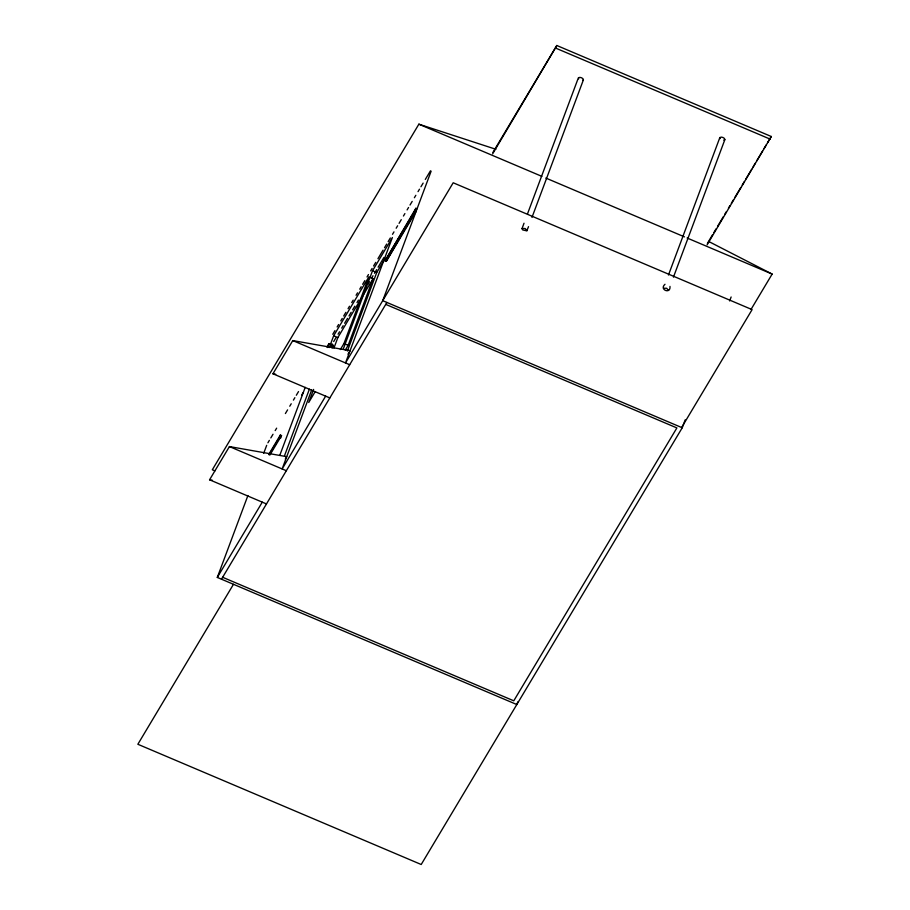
<?xml version="1.0" encoding="UTF-8"?>
<svg xmlns="http://www.w3.org/2000/svg" width="910" height="910" viewBox="0 0 910 910"><rect width="100%" height="100%" fill="white"/><g stroke="black" fill="none" stroke-linecap="round" stroke-linejoin="round"><path stroke-width="1.36" d="M524.012 223.223L521.965 228.808L522.75 229.946L526.788 230.856L528.517 226.658M527.026 230.628L525.161 228.524L522.033 228.501M531.975 217.41L583.378 79.921C583.833 77.714 577.452 76.042 578.669 78.863M664.994 284.273C658.829 289.596 670.863 294.613 669.987 286.4M668.509 290.358L666.632 288.254L663.515 288.243M673.445 277.14L724.849 139.662C725.304 137.444 718.923 135.783 720.151 138.593M517.801 701.883L516.812 704.533L217.297 577.429L247.918 495.529M263.718 453.26L266.687 445.331M279.325 437.733L280.325 435.071L281.52 435.572L280.53 438.245L279.325 437.733L269.155 454.75M279.814 455.273L305.203 387.387M284.512 455.717L309.389 389.173M311.618 390.117L282.145 468.946L325.643 396.157M327.543 347.518L329.033 343.525L326.906 347.085M313.609 389.412L308.717 402.493L315.19 391.664M329.261 347.552L333.663 335.779L368.903 276.833L343.957 343.536L340.363 349.554M332.23 347.973L333.219 345.311L330.08 343.969M333.947 348.018L337.86 337.553L373.089 278.608L369.949 277.277M343.172 349.269L372.531 270.736L392.392 237.533L345.493 362.942L453.191 182.774L752.104 309.616L681.635 427.518M345.277 350.134L348.155 345.322L373.089 278.608M347.37 351.055L376.729 272.522L385.237 258.281M385.089 260.783L414.869 210.972L416.063 211.473L386.284 261.295L385.089 260.783L415.87 208.299L417.064 208.811M386.284 261.295L403.995 230.685M414.869 210.972L415.87 208.299M431.147 171.148L382.712 300.675L682.238 427.768L685.196 419.84M492.663 153.847L556.818 45.5L771.282 136.5L707.115 244.847M527.47 213.964L578.385 77.805M668.463 275.025L719.856 137.547M729.649 300.948L731.128 296.99M495.859 149.274L418.873 124.181L212.314 469.776L214.931 470.879M266.482 503.935L209.573 479.786L229.422 446.571L286.73 456.672L285.308 459.038M329.841 397.932L272.932 373.783L292.781 340.579L350.088 350.668L347.961 354.229M267.904 442.795L269.36 440.36M270.827 437.915L273.011 434.263M275.195 430.601L276.651 428.166M285.399 413.538L287.583 409.875M289.767 406.224L291.223 403.778M293.418 400.127L294.874 397.681M296.33 395.247L298.514 391.584M332.764 334.288L334.948 330.626M337.132 326.974L338.6 324.529M340.784 320.877L342.24 318.432M343.696 315.998L345.88 312.335M348.064 308.683L349.52 306.238M351.715 302.586L353.171 300.141M356.083 295.272L357.539 292.827M359.723 289.175L361.19 286.73M362.646 284.295L364.83 280.644M367.014 276.981L368.47 274.547M370.654 270.884L372.11 268.45M373.578 266.004L375.762 262.353M377.946 258.69L383.042 250.159M384.509 247.725L386.693 244.062M388.149 241.628L390.333 237.965M392.517 234.314L393.973 231.868M396.168 228.217L397.625 225.771M399.08 223.337L401.264 219.674M403.448 216.023L404.904 213.577M407.1 209.926L408.556 207.48M410.012 205.046L412.196 201.394M414.38 197.732L415.836 195.297M418.031 191.635L419.487 189.2M420.943 186.755L423.127 183.103M425.311 179.441L430.419 170.909M301.654 395.122L303.11 392.688M330.785 346.391L332.241 343.957M333.697 341.523L335.881 337.872M338.065 334.209L339.521 331.775M341.705 328.123L343.161 325.689M344.617 323.255L347.529 318.375M348.985 315.941L351.169 312.289M352.625 309.844L354.809 306.192M356.993 302.541L358.449 300.107M367.913 284.261L369.369 281.827M371.553 278.176L373.02 275.741M374.476 273.296L376.66 269.644M378.116 267.21L383.94 257.462M331.809 347.677L333.219 345.311M268.7 454.511L280.325 435.071M269.906 455.011L281.52 435.572M405.439 228.251L411.252 218.525M412.708 216.102L414.152 213.668M217.297 577.429L262.285 502.149M221.483 579.215L386.909 302.45M233.472 584.3L137.854 744.266L421.205 864.5L682.238 427.768M492.936 152.391L556.818 45.5M707.389 243.391L712.473 234.894M713.918 232.46L716.102 228.819M717.546 226.385L723.359 216.671M724.815 214.237L726.26 211.814M728.444 208.162L729.888 205.74M731.344 203.305L733.528 199.665M734.973 197.231L740.785 187.517M742.241 185.083L744.414 181.443M745.87 179.02L751.671 169.294M753.127 166.871L755.3 163.22M756.756 160.797L762.569 151.071M764.013 148.649L766.197 145.008M767.642 142.574L771.282 136.5M751.057 309.377L772.146 274.081L708.924 241.594M583.378 79.921L582.73 80.307M724.849 139.662L723.678 140.094M272.932 373.783L275.73 374.283M209.573 479.786L212.371 480.275M555.828 48.173L770.281 139.173M418.873 124.181L541.871 176.369M545.795 178.042L684.479 236.884M687.095 237.999L772.146 274.081M372.531 270.736L376.729 272.522M385.749 304.384L676.881 427.927L513.775 700.814L222.643 577.281M333.663 335.779L337.86 337.553M343.957 343.536L348.155 345.322M292.781 340.579L349.69 364.717M229.422 446.571L286.332 470.72"/></g></svg>
